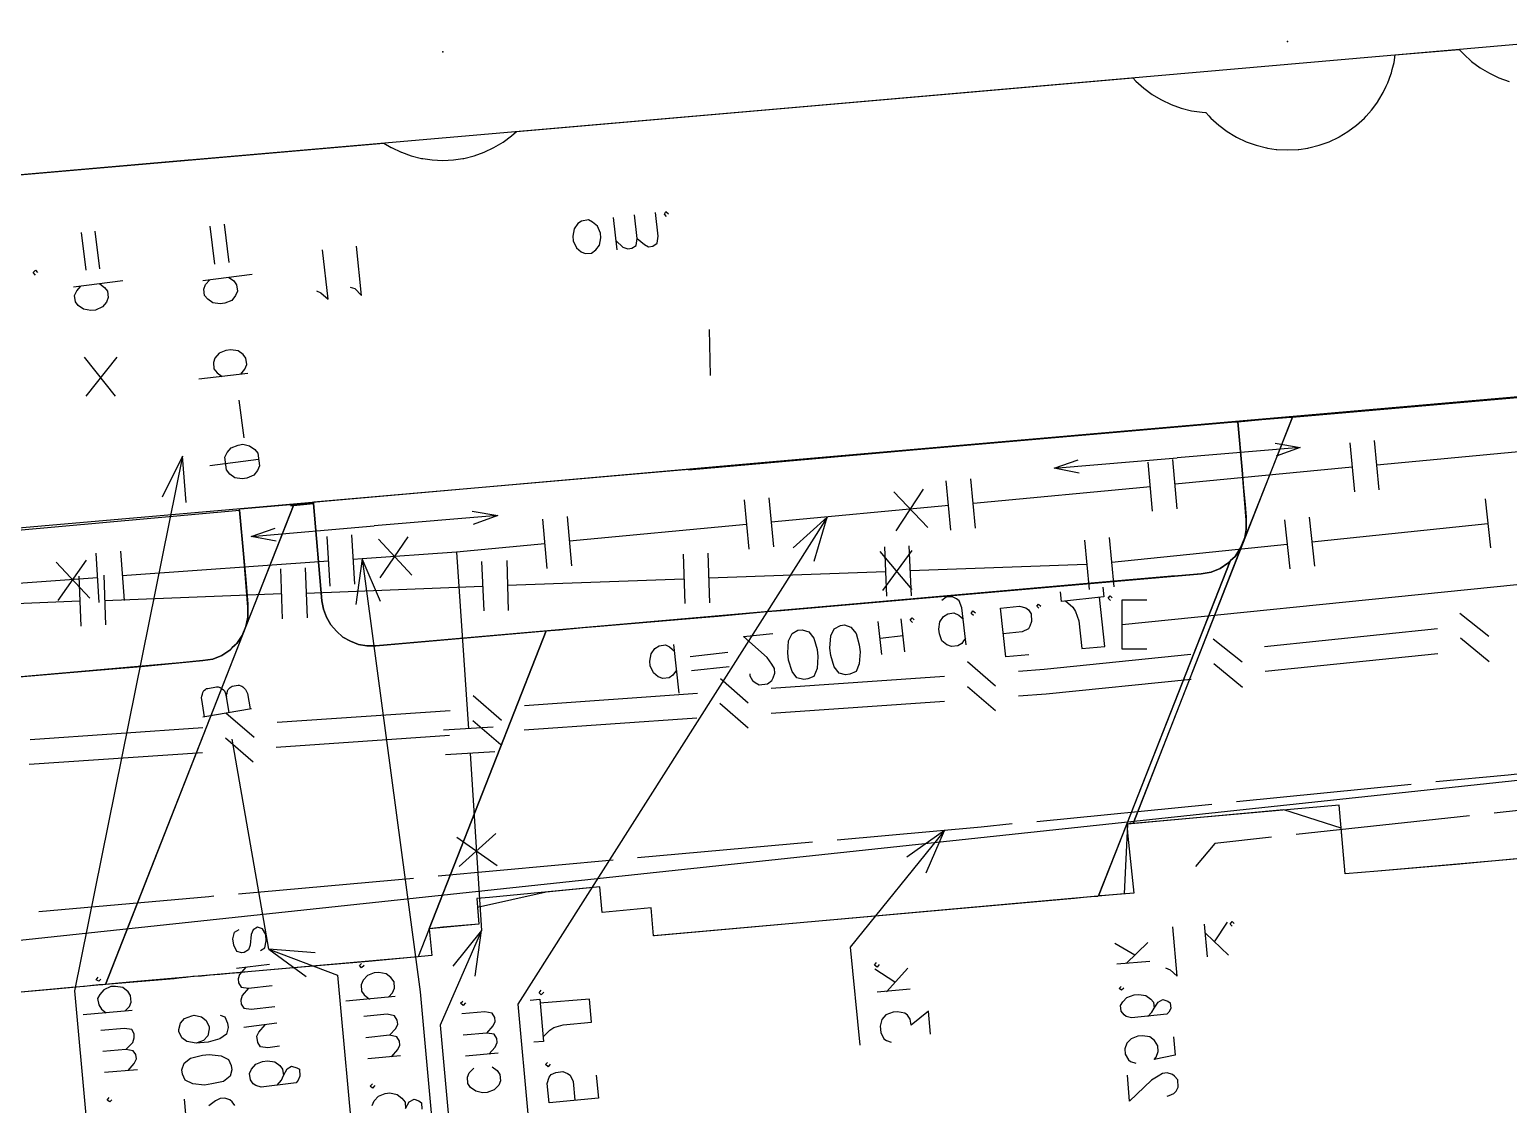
# Model space of a CAD drawing. Header units: metres. Extents: x 131 to 658, y 22 to 173.
# Drawn here: x 538.5 to 569.84, y 67.3 to 90.06 of the extents above; entities that cross this region are included whole.
import ezdxf

# ---------------------------------------------------------------- set-up
doc = ezdxf.new("R2010")
doc.units = ezdxf.units.M
for name, color, linetype in [('BOUNDARY', 7, 'Continuous'), ('BUILDING', 7, 'Continuous'), ('ELECTR_CABLE', 7, 'Continuous'), ('ELECTR_CABLE_COMM', 7, 'Continuous'), ('GAS', 7, 'Continuous'), ('GRASS', 7, 'Continuous'), ('OVERHEAD_POWER_LINE', 7, 'Continuous'), ('ROAD', 7, 'Continuous'), ('SEWER', 7, 'Continuous'), ('SIDEWALK_PATH', 7, 'Continuous'), ('TREE', 7, 'Continuous'), ('WATER_PIPELINE', 7, 'Continuous')]:
    doc.layers.add(name, color=color, linetype=linetype)

msp = doc.modelspace()

# ---------------------------------------------------------------- linework, layer by layer
at = {"layer": 'BOUNDARY'}
msp.add_lwpolyline([(570.385, 72.536), (568.731, 72.38), (567.067, 72.236), (567.067, 72.236), (566.379, 72.181), (566.379, 72.181), (566.29, 73.146), (565.08, 73.535), (561.763, 73.235), (561.696, 71.759), (558.378, 71.459), (556.725, 71.315), (553.407, 71.016), (551.742, 70.871), (551.72, 70.871), (551.72, 70.871), (551.676, 71.459), (551.676, 71.459), (550.632, 71.36), (550.632, 71.36), (550.588, 71.903), (550.588, 71.903), (549.445, 71.792), (547.991, 71.471), (548.025, 71.115), (548.025, 71.115), (546.971, 71.016), (546.971, 71.016), (547.026, 70.45), (547.026, 70.45), (545.683, 70.328), (544.019, 70.183), (540.701, 69.895), (539.047, 69.739), (538.16, 69.662)], dxfattribs=at)
at = {"layer": 'BUILDING'}
msp.add_lwpolyline([(498.951, 66.577), (599.188, 77.278)], dxfattribs=at)
at = {"layer": 'ELECTR_CABLE'}
for points in [[(568.299, 74.134), (569.83, 74.278), (569.83, 74.278), (571.994, 74.522)], [(564.071, 73.712), (567.777, 74.078)], [(559.843, 73.29), (563.549, 73.657)], [(573.203, 73.867), (569.53, 73.468)], [(569.009, 73.412), (565.336, 73.013)], [(555.615, 72.902), (558.667, 73.179), (558.667, 73.179), (559.321, 73.246)], [(557.501, 72.203), (557.89, 73.102), (557.89, 73.102), (555.892, 70.627), (555.892, 70.627), (556.092, 68.552)], [(557.89, 73.102), (557.091, 72.536)], [(551.387, 72.525), (555.093, 72.858)], [(564.814, 72.958), (563.616, 72.824), (563.616, 72.824), (563.205, 72.336)], [(547.159, 72.136), (550.866, 72.48)], [(542.931, 71.759), (546.638, 72.092)], [(538.703, 71.382), (542.299, 71.704), (542.299, 71.704), (542.41, 71.715)], [(563.605, 70.738), (563.882, 71.16)], [(563.982, 71.071), (563.937, 71.115), (563.937, 71.115), (563.982, 71.171), (563.982, 71.171), (564.026, 71.127)], [(562.573, 70.194), (562.672, 70.15), (562.672, 70.15), (562.817, 70.017), (562.817, 70.017), (562.728, 71.06)], [(563.46, 70.427), (563.394, 71.115)], [(563.904, 70.461), (563.416, 70.927)], [(561.918, 70.461), (561.496, 70.705)], [(562.195, 70.727), (561.74, 70.283)], [(556.503, 70.261), (556.458, 70.206), (556.458, 70.206), (556.403, 70.25), (556.403, 70.25), (556.447, 70.305)], [(557.113, 70.183), (556.658, 69.684)], [(562.24, 70.328), (561.541, 70.272)], [(556.836, 69.884), (556.414, 70.161)], [(557.157, 69.739), (556.458, 69.673)], [(561.685, 69.762), (561.64, 69.717), (561.64, 69.717), (561.585, 69.751), (561.585, 69.751), (561.629, 69.795)], [(562.195, 69.162), (562.284, 69.251), (562.284, 69.251), (562.328, 69.34), (562.328, 69.34), (562.417, 69.462), (562.417, 69.462), (562.517, 69.518), (562.517, 69.518), (562.617, 69.484), (562.617, 69.484), (562.672, 69.451), (562.672, 69.451), (562.684, 69.329), (562.684, 69.329), (562.639, 69.251), (562.639, 69.251), (562.595, 69.207), (562.595, 69.207), (561.851, 69.129), (561.851, 69.129), (561.74, 69.162), (561.74, 69.162), (561.696, 69.196), (561.696, 69.196), (561.629, 69.273), (561.629, 69.273), (561.618, 69.395), (561.618, 69.395), (561.663, 69.473), (561.663, 69.473), (561.751, 69.562), (561.751, 69.562), (561.907, 69.617), (561.907, 69.617), (562.007, 69.628), (562.007, 69.628), (562.151, 69.606), (562.151, 69.606), (562.262, 69.529), (562.262, 69.529), (562.317, 69.462), (562.317, 69.462), (562.328, 69.34)], [(557.59, 68.785), (557.546, 69.273), (557.546, 69.273), (557.18, 68.974), (557.18, 68.974), (557.157, 69.107), (557.157, 69.107), (557.102, 69.185), (557.102, 69.185), (557.046, 69.229), (557.046, 69.229), (556.891, 69.262), (556.891, 69.262), (556.802, 69.251), (556.802, 69.251), (556.647, 69.196), (556.647, 69.196), (556.558, 69.096), (556.558, 69.096), (556.525, 68.952), (556.525, 68.952), (556.536, 68.818), (556.536, 68.818), (556.603, 68.685), (556.603, 68.685), (556.658, 68.652), (556.658, 68.652), (556.758, 68.619)], [(562.739, 68.73), (562.772, 68.341), (562.772, 68.341), (562.328, 68.252), (562.328, 68.252), (562.373, 68.297), (562.373, 68.297), (562.417, 68.419), (562.417, 68.419), (562.406, 68.541), (562.406, 68.541), (562.34, 68.652), (562.34, 68.652), (562.24, 68.73), (562.24, 68.73), (562.084, 68.752), (562.084, 68.752), (561.984, 68.741), (561.984, 68.741), (561.84, 68.685), (561.84, 68.685), (561.751, 68.596), (561.751, 68.596), (561.707, 68.474), (561.707, 68.474), (561.718, 68.363), (561.718, 68.363), (561.785, 68.241), (561.785, 68.241), (561.829, 68.208), (561.829, 68.208), (561.94, 68.175)], [(562.606, 67.476), (562.65, 67.487), (562.65, 67.487), (562.75, 67.531), (562.75, 67.531), (562.795, 67.576), (562.795, 67.576), (562.839, 67.664), (562.839, 67.664), (562.828, 67.82), (562.828, 67.82), (562.761, 67.897), (562.761, 67.897), (562.717, 67.931), (562.717, 67.931), (562.606, 67.964), (562.606, 67.964), (562.506, 67.953), (562.506, 67.953), (562.417, 67.897), (562.417, 67.897), (562.273, 67.809), (562.273, 67.809), (561.807, 67.365), (561.807, 67.365), (561.763, 67.92)]]:
    msp.add_lwpolyline(points, dxfattribs=at)
at = {"layer": 'ELECTR_CABLE_COMM'}
for points in [[(569.419, 77.208), (568.809, 77.696)], [(564.193, 76.664), (563.582, 77.152)], [(568.332, 77.374), (564.67, 76.986)], [(569.43, 76.675), (568.82, 77.174)], [(563.105, 76.83), (559.998, 76.508), (559.998, 76.508), (559.454, 76.464)], [(568.343, 76.841), (564.681, 76.464)], [(558.966, 76.153), (558.378, 76.675)], [(564.204, 76.131), (563.593, 76.631)], [(553.728, 75.798), (553.14, 76.309)], [(557.89, 76.364), (554.217, 76.109)], [(558.966, 75.632), (558.378, 76.142)], [(563.116, 76.298), (560.043, 75.987), (560.043, 75.987), (559.454, 75.943)], [(548.502, 75.432), (547.903, 75.954)], [(552.652, 75.998), (548.99, 75.743)], [(557.89, 75.832), (554.217, 75.576)], [(543.264, 75.066), (542.665, 75.587)], [(547.414, 75.632), (543.752, 75.388)], [(553.728, 75.266), (553.129, 75.787)], [(542.177, 75.277), (538.515, 75.022)], [(548.491, 74.911), (547.892, 75.421)], [(552.641, 75.476), (548.979, 75.221)], [(543.242, 74.544), (542.654, 75.055)], [(547.403, 75.11), (543.73, 74.855)], [(542.166, 74.744), (538.493, 74.5)]]:
    msp.add_lwpolyline(points, dxfattribs=at)
at = {"layer": 'GAS'}
for points in [[(566.579, 80.27), (566.479, 81.313)], [(567.1, 80.315), (567, 81.358)], [(570.806, 81.191), (567.045, 80.836)], [(562.295, 79.86), (562.206, 80.903)], [(562.817, 79.915), (562.728, 80.958)], [(558.544, 79.505), (558.445, 80.548)], [(566.523, 80.792), (562.772, 80.437)], [(556.813, 80.27), (557.535, 79.516)], [(557.435, 80.326), (556.858, 79.449)], [(558.023, 79.46), (557.923, 80.503)], [(562.251, 80.381), (558.5, 80.026)], [(553.751, 79.061), (553.651, 80.104)], [(554.272, 79.105), (554.172, 80.148)], [(557.979, 79.982), (554.217, 79.627)], [(569.342, 80.126), (569.453, 79.083)], [(555.127, 78.806), (555.404, 79.738), (555.404, 79.738), (548.846, 69.418), (548.846, 69.418), (549.723, 59.819)], [(549.467, 78.65), (549.379, 79.693)], [(549.989, 78.706), (549.9, 79.749)], [(555.404, 79.738), (554.683, 79.083)], [(565.092, 79.682), (565.203, 78.639)], [(565.613, 79.738), (565.724, 78.695)], [(565.669, 79.216), (569.397, 79.604)], [(544.873, 78.273), (544.807, 79.327)], [(545.395, 78.317), (545.328, 79.36)], [(545.894, 79.272), (546.604, 78.506)], [(546.516, 79.316), (545.927, 78.45)], [(553.695, 79.582), (549.944, 79.227)], [(561.374, 79.305), (561.474, 78.262)], [(539.98, 77.929), (539.913, 78.972)], [(540.512, 77.973), (540.435, 79.016)], [(547.548, 78.994), (545.55, 78.85), (545.55, 78.85), (545.362, 78.839)], [(549.423, 79.172), (547.548, 78.994)], [(547.548, 78.994), (547.803, 75.255)], [(552.874, 78.972), (552.907, 77.918)], [(557.202, 78.206), (556.525, 79.005)], [(556.58, 78.184), (557.202, 79.027)], [(556.614, 79.105), (556.658, 78.062)], [(557.135, 79.127), (557.18, 78.073)], [(560.853, 79.249), (560.952, 78.206)], [(561.43, 78.783), (565.147, 79.161)], [(539.07, 78.783), (539.78, 78.018)], [(539.702, 78.828), (539.103, 77.973)], [(544.84, 78.806), (540.468, 78.495)], [(544.341, 78.661), (544.385, 77.607)], [(545.55, 78.85), (545.417, 77.884)], [(545.939, 77.951), (545.55, 78.85), (546.782, 69.684), (548.071, 55.483)], [(548.08, 78.794), (548.125, 77.751)], [(548.613, 78.817), (548.646, 77.762)], [(552.352, 78.95), (552.386, 77.907)], [(557.157, 78.606), (560.897, 78.739)], [(539.946, 78.45), (537.76, 78.295)], [(539.547, 78.484), (539.591, 77.43)], [(540.079, 78.506), (540.113, 77.452)], [(543.819, 78.639), (543.852, 77.585)], [(548.624, 78.295), (552.364, 78.428)], [(552.896, 78.45), (556.636, 78.584)], [(540.091, 77.973), (543.841, 78.118)], [(544.363, 78.129), (548.102, 78.273)], [(558.345, 77.03), (558.256, 77.818), (558.256, 77.818), (558.2, 77.962), (558.2, 77.962), (558.145, 78.007), (558.145, 78.007), (558.056, 78.051), (558.056, 78.051), (557.923, 78.04), (557.923, 78.04), (557.834, 77.973)], [(561.241, 78.251), (561.263, 78.051), (561.263, 78.051), (560.364, 77.951), (560.364, 77.951), (560.342, 78.151)], [(560.453, 77.962), (560.608, 77.829), (560.608, 77.829), (560.664, 77.74), (560.664, 77.74), (560.731, 77.54), (560.731, 77.54), (560.797, 76.952), (560.797, 76.952), (561.285, 76.997), (561.285, 76.997), (561.174, 78.04)], [(561.407, 77.973), (561.352, 78.018), (561.352, 78.018), (561.396, 78.073), (561.396, 78.073), (561.441, 78.029)], [(537.694, 77.884), (539.569, 77.962)], [(558.334, 77.174), (558.289, 77.119), (558.289, 77.119), (558.256, 77.063), (558.256, 77.063), (558.167, 77.008), (558.167, 77.008), (558.034, 76.997), (558.034, 76.997), (557.934, 77.03), (557.934, 77.03), (557.834, 77.119), (557.834, 77.119), (557.779, 77.263), (557.779, 77.263), (557.768, 77.363), (557.768, 77.363), (557.79, 77.518), (557.79, 77.518), (557.868, 77.629), (557.868, 77.629), (557.956, 77.685), (557.956, 77.685), (558.089, 77.707), (558.089, 77.707), (558.189, 77.663), (558.189, 77.663), (558.289, 77.574)], [(558.5, 77.651), (558.456, 77.696), (558.456, 77.696), (558.489, 77.751), (558.489, 77.751), (558.544, 77.707)], [(559.676, 76.819), (559.188, 76.775), (559.188, 76.775), (559.077, 77.807), (559.077, 77.807), (559.477, 77.851), (559.477, 77.851), (559.61, 77.818), (559.61, 77.818), (559.665, 77.774), (559.665, 77.774), (559.721, 77.685), (559.721, 77.685), (559.732, 77.529), (559.732, 77.529), (559.699, 77.43), (559.699, 77.43), (559.665, 77.374), (559.665, 77.374), (559.532, 77.307), (559.532, 77.307), (559.133, 77.263)], [(559.887, 77.807), (559.843, 77.851), (559.843, 77.851), (559.876, 77.896), (559.876, 77.896), (559.932, 77.851)], [(555.792, 76.398), (555.659, 76.431), (555.659, 76.431), (555.548, 76.564), (555.548, 76.564), (555.482, 76.808), (555.482, 76.808), (555.46, 76.963), (555.46, 76.963), (555.482, 77.219), (555.482, 77.219), (555.548, 77.374), (555.548, 77.374), (555.681, 77.441), (555.681, 77.441), (555.77, 77.452), (555.77, 77.452), (555.903, 77.407), (555.903, 77.407), (556.014, 77.274), (556.014, 77.274), (556.081, 77.03), (556.081, 77.03), (556.103, 76.886), (556.103, 76.886), (556.081, 76.631), (556.081, 76.631), (556.014, 76.464), (556.014, 76.464), (555.881, 76.409), (555.881, 76.409), (555.792, 76.398)], [(556.558, 76.83), (556.48, 77.529)], [(557.046, 76.886), (556.969, 77.585)], [(557.213, 77.507), (557.157, 77.552), (557.157, 77.552), (557.202, 77.607), (557.202, 77.607), (557.246, 77.563)], [(553.762, 76.42), (553.762, 76.375), (553.762, 76.375), (553.817, 76.275), (553.817, 76.275), (553.873, 76.231), (553.873, 76.231), (553.962, 76.187), (553.962, 76.187), (554.139, 76.209), (554.139, 76.209), (554.228, 76.275), (554.228, 76.275), (554.261, 76.331), (554.261, 76.331), (554.294, 76.431), (554.294, 76.431), (554.283, 76.531), (554.283, 76.531), (554.228, 76.619), (554.228, 76.619), (554.128, 76.764), (554.128, 76.764), (553.629, 77.208), (553.629, 77.208), (554.25, 77.274)], [(554.905, 76.298), (554.76, 76.331), (554.76, 76.331), (554.661, 76.464), (554.661, 76.464), (554.583, 76.708), (554.583, 76.708), (554.572, 76.864), (554.572, 76.864), (554.583, 77.119), (554.583, 77.119), (554.661, 77.274), (554.661, 77.274), (554.783, 77.341), (554.783, 77.341), (554.871, 77.352), (554.871, 77.352), (555.016, 77.307), (555.016, 77.307), (555.116, 77.174), (555.116, 77.174), (555.193, 76.93), (555.193, 76.93), (555.204, 76.786), (555.204, 76.786), (555.193, 76.531), (555.193, 76.531), (555.116, 76.364), (555.116, 76.364), (554.993, 76.309), (554.993, 76.309), (554.905, 76.298)], [(556.525, 77.174), (557.013, 77.23)], [(552.208, 76.497), (552.131, 76.386), (552.131, 76.386), (552.053, 76.331), (552.053, 76.331), (551.92, 76.32), (551.92, 76.32), (551.82, 76.353), (551.82, 76.353), (551.72, 76.442), (551.72, 76.442), (551.653, 76.586), (551.653, 76.586), (551.642, 76.686), (551.642, 76.686), (551.676, 76.841), (551.676, 76.841), (551.753, 76.952), (551.753, 76.952), (551.842, 77.008), (551.842, 77.008), (551.975, 77.03), (551.975, 77.03), (552.064, 76.986), (552.064, 76.986), (552.164, 76.897)], [(552.264, 76.009), (552.153, 77.041)], [(552.497, 76.786), (553.296, 76.875)], [(552.53, 76.486), (553.329, 76.575)], [(548.324, 75.288), (547.27, 75.221)], [(548.358, 74.766), (547.315, 74.7)], [(547.836, 74.733), (548.08, 70.982)], [(547.603, 72.336), (548.38, 73.035)], [(547.559, 72.958), (548.413, 72.358)], [(547.947, 70.017), (548.08, 70.982), (548.08, 70.982), (547.204, 68.974), (547.204, 68.974), (548.003, 60.218)], [(548.08, 70.982), (547.47, 70.228)], [(549.401, 69.673), (549.345, 69.617), (549.345, 69.617), (549.301, 69.662), (549.301, 69.662), (549.345, 69.717)], [(547.736, 69.451), (547.692, 69.395), (547.692, 69.395), (547.636, 69.44), (547.636, 69.44), (547.681, 69.484)], [(548.191, 68.807), (548.324, 68.963), (548.324, 68.963), (548.369, 69.051), (548.369, 69.051), (548.358, 69.14), (548.358, 69.14), (548.302, 69.229), (548.302, 69.229), (548.147, 69.262), (548.147, 69.262), (547.659, 69.218)], [(549.112, 69.506), (549.312, 69.529), (549.312, 69.529), (549.39, 68.63), (549.39, 68.63), (549.19, 68.619)], [(549.379, 68.719), (549.523, 68.874), (549.523, 68.874), (549.612, 68.929), (549.612, 68.929), (549.811, 68.985), (549.811, 68.985), (550.411, 69.04), (550.411, 69.04), (550.366, 69.529), (550.366, 69.529), (549.312, 69.44)], [(548.236, 68.363), (548.369, 68.508), (548.369, 68.508), (548.413, 68.608), (548.413, 68.608), (548.402, 68.696), (548.402, 68.696), (548.347, 68.785), (548.347, 68.785), (548.191, 68.807), (548.191, 68.807), (547.692, 68.763)], [(548.435, 68.386), (547.736, 68.319)], [(548.302, 68.097), (548.413, 68.019), (548.413, 68.019), (548.469, 67.931), (548.469, 67.931), (548.48, 67.798), (548.48, 67.798), (548.446, 67.709), (548.446, 67.709), (548.347, 67.609), (548.347, 67.609), (548.202, 67.553), (548.202, 67.553), (548.102, 67.542), (548.102, 67.542), (547.958, 67.576), (547.958, 67.576), (547.847, 67.653), (547.847, 67.653), (547.792, 67.742), (547.792, 67.742), (547.781, 67.875), (547.781, 67.875), (547.814, 67.964), (547.814, 67.964), (547.914, 68.064)], [(549.534, 68.153), (549.489, 68.097), (549.489, 68.097), (549.434, 68.142), (549.434, 68.142), (549.478, 68.186)], [(550.51, 67.92), (550.555, 67.431), (550.555, 67.431), (549.512, 67.331), (549.512, 67.331), (549.467, 67.742), (549.467, 67.742), (549.512, 67.875), (549.512, 67.875), (549.556, 67.931), (549.556, 67.931), (549.656, 67.975), (549.656, 67.975), (549.8, 67.997), (549.8, 67.997), (549.9, 67.953), (549.9, 67.953), (549.956, 67.92), (549.956, 67.92), (550.022, 67.786), (550.022, 67.786), (550.055, 67.387)]]:
    msp.add_lwpolyline(points, dxfattribs=at)
at = {"layer": 'GRASS'}
for points in [[(581.726, 90.779), (568.964, 89.658), (554.494, 88.393), (541.877, 87.295), (541.866, 87.295), (529.671, 86.229), (516.854, 85.108), (509.63, 84.476)], [(536.295, 79.283), (542.954, 79.882), (543.042, 78.883), (543.076, 78.495), (543.109, 78.162), (543.131, 77.896), (543.131, 77.829), (543.131, 77.674), (543.131, 77.618), (543.098, 77.463), (543.087, 77.418), (543.009, 77.23), (542.942, 77.13), (542.898, 77.063), (542.798, 76.975), (542.743, 76.919), (542.576, 76.808), (542.388, 76.73), (542.177, 76.697), (541.688, 76.653), (535.03, 76.065)]]:
    msp.add_lwpolyline(points, dxfattribs=at)
msp.add_lwpolyline([(544.529, 80.059), (556.525, 81.103), (552.466, 80.739), (557.146, 81.158), (562.184, 81.591), (563.971, 81.746), (564.104, 81.757), (564.193, 80.736), (564.226, 80.348), (564.259, 80.004), (564.281, 79.738), (564.281, 79.671), (564.281, 79.527), (564.281, 79.471), (564.248, 79.305), (564.237, 79.272), (564.159, 79.083), (564.093, 78.972), (564.048, 78.905), (563.949, 78.817), (563.893, 78.761), (563.727, 78.65), (563.538, 78.572), (563.327, 78.539), (562.828, 78.495), (562.695, 78.484), (560.908, 78.328), (555.859, 77.884), (545.839, 77.008), (545.65, 77.008), (545.472, 77.041), (545.306, 77.108), (545.14, 77.196), (545.006, 77.319), (544.884, 77.452), (544.796, 77.618), (544.729, 77.785), (544.696, 77.962), (544.518, 80.026), (544.518, 80.048)], close=True, dxfattribs=at)
at = {"layer": 'OVERHEAD_POWER_LINE'}
for points in [[(565.424, 81.214), (562.817, 80.992)], [(564.892, 81.302), (565.424, 81.214), (565.424, 81.214), (564.914, 81.025)], [(560.209, 80.77), (562.817, 80.992)], [(560.742, 80.67), (560.209, 80.77), (560.209, 80.77), (560.719, 80.947)], [(548.424, 79.771), (545.805, 79.549)], [(547.88, 79.86), (548.424, 79.771), (548.424, 79.771), (547.903, 79.582)], [(543.198, 79.327), (545.805, 79.549)], [(543.73, 79.227), (543.198, 79.327), (543.198, 79.327), (543.708, 79.505)]]:
    msp.add_lwpolyline(points, dxfattribs=at)
at = {"layer": 'ROAD'}
for points in [[(533.665, 86.584), (545.761, 87.639), (546.009, 87.66), (546.01, 87.66), (546.011, 87.66), (546.168, 87.565), (546.172, 87.563), (546.172, 87.563), (546.173, 87.563), (546.377, 87.466), (546.377, 87.466), (546.377, 87.466), (546.381, 87.465), (546.59, 87.39), (546.809, 87.335), (546.809, 87.335), (546.809, 87.335), (546.834, 87.331), (547.032, 87.302), (547.032, 87.302), (547.032, 87.302), (547.256, 87.291), (547.257, 87.291), (547.482, 87.302), (547.482, 87.302), (547.483, 87.302), (547.686, 87.332), (547.705, 87.335), (547.705, 87.335), (547.706, 87.335), (547.925, 87.39), (548.133, 87.465), (548.137, 87.466), (548.137, 87.466), (548.137, 87.466), (548.342, 87.563), (548.535, 87.679), (548.716, 87.813), (548.818, 87.905), (548.818, 87.905), (558, 88.704), (561.878, 89.043), (561.88, 89.042), (561.943, 88.973), (562.11, 88.821), (562.291, 88.687), (562.473, 88.578), (562.484, 88.571), (562.484, 88.571), (562.485, 88.571), (562.689, 88.474), (562.689, 88.474), (562.689, 88.474), (562.693, 88.473), (562.902, 88.398), (563.121, 88.343), (563.344, 88.31), (563.421, 88.306), (563.421, 88.306), (563.422, 88.306), (563.487, 88.234), (563.529, 88.187), (563.53, 88.187), (563.53, 88.187), (563.697, 88.035), (563.878, 87.901), (564.039, 87.804), (564.071, 87.785), (564.071, 87.785), (564.072, 87.785), (564.276, 87.688), (564.276, 87.688), (564.276, 87.688), (564.488, 87.612), (564.489, 87.612), (564.708, 87.557), (564.708, 87.557), (564.708, 87.557), (564.728, 87.554), (564.916, 87.526), (564.93, 87.524), (564.931, 87.524), (565.155, 87.513), (565.156, 87.513), (565.381, 87.524), (565.382, 87.524), (565.397, 87.526), (565.585, 87.554), (565.604, 87.557), (565.604, 87.557), (565.605, 87.557), (565.824, 87.612), (565.824, 87.612), (566.036, 87.688), (566.036, 87.688), (566.036, 87.688), (566.241, 87.785), (566.241, 87.785), (566.241, 87.785), (566.252, 87.792), (566.434, 87.901), (566.615, 88.035), (566.783, 88.187), (566.783, 88.187), (566.783, 88.187), (566.821, 88.229), (566.934, 88.354), (567.069, 88.535), (567.069, 88.536), (567.069, 88.536), (567.092, 88.574), (567.185, 88.729), (567.185, 88.73), (567.185, 88.73), (567.247, 88.861), (567.281, 88.933), (567.281, 88.933), (567.281, 88.933), (567.281, 88.933), (567.346, 89.114), (567.357, 89.145), (567.357, 89.145), (567.375, 89.216), (567.412, 89.364), (567.412, 89.365), (567.436, 89.526), (567.436, 89.527), (567.437, 89.527), (567.438, 89.528), (568.792, 89.644), (568.793, 89.644), (568.889, 89.539), (569.056, 89.387), (569.237, 89.253), (569.431, 89.137), (569.635, 89.04), (569.848, 88.964)], [(579.073, 83.078), (566.168, 81.946), (554.971, 80.969), (542.731, 79.893), (530.636, 78.839), (518.962, 77.818), (518.185, 77.751), (517.642, 77.707), (517.641, 77.707), (500.353, 76.198)]]:
    msp.add_lwpolyline(points, dxfattribs=at)
at = {"layer": 'SEWER'}
for points in [[(551.376, 85.641), (551.531, 85.508), (551.531, 85.508), (551.62, 85.464), (551.62, 85.464), (551.709, 85.475), (551.709, 85.475), (551.798, 85.541), (551.798, 85.541), (551.82, 85.686), (551.82, 85.686), (551.764, 86.185)], [(551.997, 86.107), (551.953, 86.152), (551.953, 86.152), (551.986, 86.207), (551.986, 86.207), (552.042, 86.163)], [(550.277, 85.319), (550.411, 85.33), (550.411, 85.33), (550.499, 85.397), (550.499, 85.397), (550.577, 85.497), (550.577, 85.497), (550.61, 85.652), (550.61, 85.652), (550.599, 85.752), (550.599, 85.752), (550.533, 85.896), (550.533, 85.896), (550.433, 85.985), (550.433, 85.985), (550.344, 86.03), (550.344, 86.03), (550.2, 86.007), (550.2, 86.007), (550.122, 85.952), (550.122, 85.952), (550.044, 85.841), (550.044, 85.841), (550.011, 85.686), (550.011, 85.686), (550.022, 85.586), (550.022, 85.586), (550.089, 85.441), (550.089, 85.441), (550.189, 85.353), (550.189, 85.353), (550.277, 85.319)], [(550.954, 85.397), (550.877, 86.085)], [(550.932, 85.586), (551.076, 85.452), (551.076, 85.452), (551.176, 85.419), (551.176, 85.419), (551.265, 85.43), (551.265, 85.43), (551.354, 85.486), (551.354, 85.486), (551.376, 85.641), (551.376, 85.641), (551.32, 86.14)], [(544.585, 84.531), (544.674, 84.487), (544.674, 84.487), (544.829, 84.354), (544.829, 84.354), (544.707, 85.397)], [(545.295, 84.609), (545.395, 84.576), (545.395, 84.576), (545.539, 84.432), (545.539, 84.432), (545.428, 85.475)], [(538.626, 84.864), (538.581, 84.92), (538.581, 84.92), (538.626, 84.964), (538.626, 84.964), (538.67, 84.92)], [(552.93, 82.734), (552.907, 83.71)], [(540.324, 82.301), (539.669, 83.122)], [(539.702, 82.301), (540.357, 83.122)]]:
    msp.add_lwpolyline(points, dxfattribs=at)
at = {"layer": 'SIDEWALK_PATH'}
for points in [[(573.092, 72.769), (567.067, 72.236), (566.379, 72.181), (566.246, 73.634), (561.885, 73.246), (565.258, 81.857), (569.619, 82.234), (570.351, 82.301)], [(537.117, 76.253), (540.268, 76.52), (540.867, 76.575), (542.177, 76.697), (542.388, 76.73), (542.576, 76.808), (542.743, 76.919), (542.898, 77.063), (543.009, 77.23), (543.087, 77.418), (540.113, 69.839), (540.057, 69.828), (539.968, 69.828), (539.835, 69.817), (539.669, 69.795), (539.469, 69.784), (538.16, 69.662)]]:
    msp.add_lwpolyline(points, dxfattribs=at)
for points in [[(565.136, 81.846), (565.225, 81.857), (565.247, 81.857), (565.258, 81.857), (564.237, 79.272), (564.248, 79.305), (564.281, 79.471), (564.281, 79.671), (564.193, 80.736), (564.104, 81.757), (564.614, 81.802)], [(544.518, 80.026), (544.696, 77.962), (544.729, 77.785), (544.796, 77.618), (544.884, 77.452), (545.006, 77.319), (545.14, 77.196), (545.306, 77.108), (545.472, 77.041), (545.65, 77.008), (545.839, 77.008), (549.445, 77.33), (546.738, 70.427), (543.131, 70.106), (542.942, 70.083), (542.743, 70.072), (542.532, 70.05), (542.332, 70.039), (542.143, 70.017), (541.966, 70.006), (541.811, 69.984), (541.666, 69.973), (541.566, 69.961), (540.546, 69.873), (540.113, 69.839), (544.096, 79.982)], [(543.087, 77.418), (543.131, 77.618), (543.131, 77.829), (543.042, 78.883), (542.954, 79.882), (542.954, 79.915), (542.965, 79.915), (544.518, 80.048), (544.518, 80.026), (544.507, 80.026), (544.029, 79.982), (544.063, 79.982), (544.096, 79.982)], [(563.937, 78.806), (563.949, 78.817), (564.048, 78.905), (564.159, 79.083), (564.237, 79.272), (561.885, 73.246), (561.874, 73.246), (561.818, 73.246), (561.763, 73.235), (561.751, 73.235)], [(549.734, 77.352), (550.233, 77.396), (550.499, 77.418), (552.83, 77.618), (553.096, 77.64), (554.128, 77.74), (554.428, 77.762), (563.327, 78.539), (563.538, 78.572), (563.727, 78.65), (563.893, 78.761), (563.937, 78.806), (561.152, 71.715), (561.13, 71.704), (560.997, 71.692), (560.83, 71.681), (560.642, 71.659), (551.72, 70.871), (551.676, 71.459), (550.632, 71.36), (550.588, 71.903), (548.247, 71.681), (547.981, 71.659), (547.98, 71.659), (548.025, 71.115), (547.758, 71.093), (547.259, 71.049), (546.971, 71.016), (549.445, 77.33)], [(561.163, 71.715), (561.152, 71.715), (561.751, 73.235), (561.751, 73.224), (561.774, 72.98), (561.896, 71.77), (561.285, 71.726)]]:
    msp.add_lwpolyline(points, close=True, dxfattribs=at)
at = {"layer": 'TREE'}
for p in [(565.156, 89.813), (547.257, 89.591)]:
    msp.add_point(p, dxfattribs=at)
at = {"layer": 'WATER_PIPELINE'}
for points in [[(542.432, 85.097), (542.332, 85.896)], [(542.732, 85.131), (542.632, 85.941)], [(539.702, 84.964), (539.602, 85.763)], [(539.991, 84.998), (539.891, 85.796)], [(540.479, 84.742), (539.436, 84.609)], [(539.991, 84.676), (540.091, 84.598), (540.091, 84.598), (540.157, 84.52), (540.157, 84.52), (540.168, 84.387), (540.168, 84.387), (540.135, 84.287), (540.135, 84.287), (540.046, 84.187), (540.046, 84.187), (539.902, 84.121), (539.902, 84.121), (539.802, 84.11), (539.802, 84.11), (539.647, 84.143), (539.647, 84.143), (539.536, 84.221), (539.536, 84.221), (539.48, 84.298), (539.48, 84.298), (539.458, 84.432), (539.458, 84.432), (539.502, 84.531), (539.502, 84.531), (539.591, 84.631)], [(543.22, 84.875), (542.177, 84.742)], [(542.72, 84.82), (542.831, 84.742), (542.831, 84.742), (542.887, 84.654), (542.887, 84.654), (542.909, 84.52), (542.909, 84.52), (542.865, 84.432), (542.865, 84.432), (542.787, 84.321), (542.787, 84.321), (542.643, 84.265), (542.643, 84.265), (542.543, 84.254), (542.543, 84.254), (542.388, 84.276), (542.388, 84.276), (542.277, 84.354), (542.277, 84.354), (542.21, 84.432), (542.21, 84.432), (542.199, 84.565), (542.199, 84.565), (542.232, 84.665), (542.232, 84.665), (542.321, 84.764)], [(542.976, 82.767), (543.064, 82.867), (543.064, 82.867), (543.109, 82.967), (543.109, 82.967), (543.087, 83.1), (543.087, 83.1), (543.031, 83.178), (543.031, 83.178), (542.92, 83.255), (542.92, 83.255), (542.765, 83.278), (542.765, 83.278), (542.665, 83.266), (542.665, 83.266), (542.521, 83.211), (542.521, 83.211), (542.432, 83.1), (542.432, 83.1), (542.399, 83.011), (542.399, 83.011), (542.41, 82.878), (542.41, 82.878), (542.476, 82.789), (542.476, 82.789), (542.587, 82.712)], [(543.131, 82.778), (542.088, 82.656)], [(543.053, 81.413), (542.942, 82.212)], [(543.342, 81.091), (543.375, 80.825), (543.375, 80.825), (543.331, 80.725), (543.331, 80.725), (543.253, 80.625), (543.253, 80.625), (543.109, 80.559), (543.109, 80.559), (543.009, 80.548), (543.009, 80.548), (542.854, 80.57), (542.854, 80.57), (542.743, 80.648), (542.743, 80.648), (542.676, 80.736), (542.676, 80.736), (542.643, 81.003), (542.643, 81.003), (542.687, 81.103), (542.687, 81.103), (542.776, 81.202), (542.776, 81.202), (542.92, 81.258), (542.92, 81.258), (543.02, 81.28), (543.02, 81.28), (543.164, 81.247), (543.164, 81.247), (543.275, 81.169), (543.275, 81.169), (543.342, 81.091)], [(541.822, 80.048), (541.744, 81.025), (541.744, 81.025), (539.458, 69.706), (539.458, 69.706), (540.168, 61.883)], [(541.744, 81.025), (541.311, 80.159)], [(543.353, 80.958), (542.321, 80.825)], [(561.652, 77.463), (582.136, 79.538)], [(562.173, 76.941), (561.652, 76.941), (561.652, 76.941), (561.652, 77.984), (561.652, 77.984), (562.173, 77.984)], [(542.21, 75.51), (542.155, 75.876), (542.155, 75.876), (542.143, 75.909), (542.143, 75.909), (542.155, 75.943), (542.155, 75.943), (542.166, 75.987), (542.166, 75.987), (542.177, 76.02), (542.177, 76.02), (542.199, 76.065), (542.199, 76.065), (542.232, 76.087), (542.232, 76.087), (542.254, 76.109), (542.254, 76.109), (542.277, 76.109), (542.277, 76.109), (542.465, 76.142), (542.465, 76.142), (542.499, 76.142), (542.499, 76.142), (542.543, 76.131), (542.543, 76.131), (542.587, 76.098), (542.587, 76.098), (542.61, 76.076), (542.61, 76.076), (542.632, 76.054), (542.632, 76.054), (542.654, 75.998), (542.654, 75.998), (542.665, 75.965), (542.665, 75.965), (542.676, 75.931), (542.676, 75.931), (542.676, 75.976), (542.676, 75.976), (542.687, 76.009), (542.687, 76.009), (542.698, 76.054), (542.698, 76.054), (542.709, 76.087), (542.709, 76.087), (542.732, 76.109), (542.732, 76.109), (542.754, 76.131), (542.754, 76.131), (542.776, 76.142), (542.776, 76.142), (542.798, 76.153), (542.798, 76.153), (542.92, 76.176), (542.92, 76.176), (542.942, 76.176), (542.942, 76.176), (542.976, 76.164), (542.976, 76.164), (542.998, 76.153), (542.998, 76.153), (543.02, 76.142), (543.02, 76.142), (543.042, 76.12), (543.042, 76.12), (543.076, 76.087), (543.076, 76.087), (543.109, 76.031), (543.109, 76.031), (543.12, 75.998), (543.12, 75.998), (543.175, 75.676)], [(542.732, 75.599), (542.676, 75.931)], [(543.209, 75.676), (542.177, 75.499)], [(543.575, 70.583), (542.798, 75.033)], [(543.397, 70.561), (543.486, 70.616), (543.486, 70.616), (543.519, 70.76), (543.519, 70.76), (543.508, 70.894), (543.508, 70.894), (543.442, 71.016), (543.442, 71.016), (543.331, 71.049), (543.331, 71.049), (543.242, 70.993), (543.242, 70.993), (543.198, 70.894), (543.198, 70.894), (543.175, 70.672), (543.175, 70.672), (543.142, 70.572), (543.142, 70.572), (543.053, 70.516), (543.053, 70.516), (542.998, 70.505), (542.998, 70.505), (542.898, 70.538), (542.898, 70.538), (542.831, 70.672), (542.831, 70.672), (542.809, 70.805), (542.809, 70.805), (542.843, 70.949), (542.843, 70.949), (542.942, 71.004)], [(544.551, 70.505), (543.575, 70.583), (543.575, 70.583), (545.029, 70.039), (545.029, 70.039), (545.75, 62.183)], [(543.575, 70.583), (544.363, 70.006)], [(542.887, 70.183), (543.586, 70.272)], [(543.087, 70.206), (542.954, 70.05), (542.954, 70.05), (542.92, 69.961), (542.92, 69.961), (542.931, 69.873), (542.931, 69.873), (542.987, 69.784), (542.987, 69.784), (543.142, 69.762), (543.142, 69.762), (543.642, 69.817)], [(545.595, 70.239), (545.539, 70.194), (545.539, 70.194), (545.495, 70.239), (545.495, 70.239), (545.539, 70.283)], [(540.013, 69.95), (539.968, 69.906), (539.968, 69.906), (539.913, 69.939), (539.913, 69.939), (539.957, 69.995)], [(546.105, 69.573), (546.194, 69.662), (546.194, 69.662), (546.238, 69.762), (546.238, 69.762), (546.227, 69.895), (546.227, 69.895), (546.16, 69.984), (546.16, 69.984), (546.061, 70.061), (546.061, 70.061), (545.905, 70.095), (545.905, 70.095), (545.805, 70.083), (545.805, 70.083), (545.661, 70.028), (545.661, 70.028), (545.572, 69.928), (545.572, 69.928), (545.528, 69.828), (545.528, 69.828), (545.539, 69.695), (545.539, 69.695), (545.595, 69.617), (545.595, 69.617), (545.706, 69.529)], [(540.523, 69.273), (540.623, 69.373), (540.623, 69.373), (540.656, 69.462), (540.656, 69.462), (540.645, 69.606), (540.645, 69.606), (540.59, 69.684), (540.59, 69.684), (540.479, 69.773), (540.479, 69.773), (540.324, 69.795), (540.324, 69.795), (540.224, 69.795), (540.224, 69.795), (540.079, 69.728), (540.079, 69.728), (539.991, 69.628), (539.991, 69.628), (539.946, 69.54), (539.946, 69.54), (539.968, 69.407), (539.968, 69.407), (540.024, 69.318), (540.024, 69.318), (540.124, 69.24)], [(543.142, 69.762), (543.009, 69.606), (543.009, 69.606), (542.976, 69.506), (542.976, 69.506), (542.987, 69.418), (542.987, 69.418), (543.042, 69.34), (543.042, 69.34), (543.198, 69.318), (543.198, 69.318), (543.697, 69.373)], [(546.249, 69.584), (545.206, 69.484)], [(540.679, 69.284), (539.636, 69.196)], [(542.543, 69.185), (542.643, 69.151), (542.643, 69.151), (542.698, 69.018), (542.698, 69.018), (542.709, 68.929), (542.709, 68.929), (542.676, 68.785), (542.676, 68.785), (542.532, 68.685), (542.532, 68.685), (542.288, 68.619), (542.288, 68.619), (542.032, 68.596), (542.032, 68.596), (541.833, 68.63), (541.833, 68.63), (541.733, 68.707), (541.733, 68.707), (541.666, 68.841), (541.666, 68.841), (541.666, 68.885), (541.666, 68.885), (541.7, 69.018), (541.7, 69.018), (541.788, 69.118), (541.788, 69.118), (541.944, 69.174), (541.944, 69.174), (541.988, 69.185), (541.988, 69.185), (542.143, 69.151), (542.143, 69.151), (542.243, 69.074), (542.243, 69.074), (542.31, 68.94), (542.31, 68.94), (542.31, 68.896), (542.31, 68.896), (542.277, 68.752), (542.277, 68.752), (542.188, 68.652), (542.188, 68.652), (542.032, 68.596)], [(543.741, 69.018), (543.042, 68.929)], [(543.797, 68.53), (543.553, 68.497), (543.553, 68.497), (543.397, 68.519), (543.397, 68.519), (543.342, 68.608), (543.342, 68.608), (543.32, 68.741), (543.32, 68.741), (543.364, 68.83), (543.364, 68.83), (543.497, 68.985)], [(546.127, 68.763), (546.26, 68.907), (546.26, 68.907), (546.305, 68.996), (546.305, 68.996), (546.294, 69.085), (546.294, 69.085), (546.238, 69.174), (546.238, 69.174), (546.083, 69.207), (546.083, 69.207), (545.583, 69.162)], [(540.546, 68.463), (540.69, 68.608), (540.69, 68.608), (540.723, 68.707), (540.723, 68.707), (540.723, 68.796), (540.723, 68.796), (540.668, 68.885), (540.668, 68.885), (540.512, 68.907), (540.512, 68.907), (540.013, 68.863)], [(546.172, 68.308), (546.305, 68.463), (546.305, 68.463), (546.349, 68.552), (546.349, 68.552), (546.338, 68.641), (546.338, 68.641), (546.283, 68.73), (546.283, 68.73), (546.127, 68.763), (546.127, 68.763), (545.628, 68.707)], [(540.59, 68.019), (540.723, 68.164), (540.723, 68.164), (540.767, 68.264), (540.767, 68.264), (540.756, 68.352), (540.756, 68.352), (540.701, 68.43), (540.701, 68.43), (540.546, 68.463), (540.546, 68.463), (540.057, 68.419)], [(542.787, 68.031), (542.754, 67.897), (542.754, 67.897), (542.61, 67.786), (542.61, 67.786), (542.365, 67.731), (542.365, 67.731), (542.21, 67.709), (542.21, 67.709), (541.966, 67.731), (541.966, 67.731), (541.799, 67.809), (541.799, 67.809), (541.744, 67.942), (541.744, 67.942), (541.733, 68.031), (541.733, 68.031), (541.777, 68.175), (541.777, 68.175), (541.91, 68.275), (541.91, 68.275), (542.166, 68.341), (542.166, 68.341), (542.31, 68.352), (542.31, 68.352), (542.565, 68.33), (542.565, 68.33), (542.72, 68.252), (542.72, 68.252), (542.776, 68.119), (542.776, 68.119), (542.787, 68.031)], [(546.36, 68.33), (545.672, 68.264)], [(540.79, 68.031), (540.091, 67.975)], [(543.752, 67.709), (543.841, 67.809), (543.841, 67.809), (543.886, 67.909), (543.886, 67.909), (543.963, 68.053), (543.963, 68.053), (544.052, 68.108), (544.052, 68.108), (544.163, 68.075), (544.163, 68.075), (544.219, 68.042), (544.219, 68.042), (544.23, 67.897), (544.23, 67.897), (544.196, 67.809), (544.196, 67.809), (544.152, 67.753), (544.152, 67.753), (543.408, 67.664), (543.408, 67.664), (543.297, 67.698), (543.297, 67.698), (543.242, 67.731), (543.242, 67.731), (543.187, 67.82), (543.187, 67.82), (543.164, 67.953), (543.164, 67.953), (543.209, 68.042), (543.209, 68.042), (543.297, 68.153), (543.297, 68.153), (543.442, 68.208), (543.442, 68.208), (543.542, 68.219), (543.542, 68.219), (543.697, 68.197), (543.697, 68.197), (543.808, 68.119), (543.808, 68.119), (543.863, 68.042), (543.863, 68.042), (543.886, 67.909)], [(545.816, 67.698), (545.772, 67.642), (545.772, 67.642), (545.717, 67.687), (545.717, 67.687), (545.772, 67.731)], [(540.246, 67.398), (540.202, 67.354), (540.202, 67.354), (540.146, 67.387), (540.146, 67.387), (540.19, 67.442)], [(541.844, 66.777), (541.788, 67.409)], [(542.854, 67.276), (542.798, 67.354), (542.798, 67.354), (542.743, 67.398), (542.743, 67.398), (542.643, 67.431), (542.643, 67.431), (542.543, 67.42), (542.543, 67.42), (542.443, 67.376), (542.443, 67.376), (542.299, 67.265)], [(545.761, 67.276), (545.805, 67.376), (545.805, 67.376), (545.894, 67.476), (545.894, 67.476), (546.038, 67.531), (546.038, 67.531), (546.138, 67.542), (546.138, 67.542), (546.294, 67.509), (546.294, 67.509), (546.393, 67.431), (546.393, 67.431), (546.46, 67.343), (546.46, 67.343), (546.471, 67.209)], [(546.471, 67.209), (546.549, 67.354), (546.549, 67.354), (546.649, 67.409), (546.649, 67.409), (546.749, 67.376), (546.749, 67.376), (546.804, 67.331), (546.804, 67.331), (546.815, 67.198)]]:
    msp.add_lwpolyline(points, dxfattribs=at)

doc.saveas('drawing.dxf')
